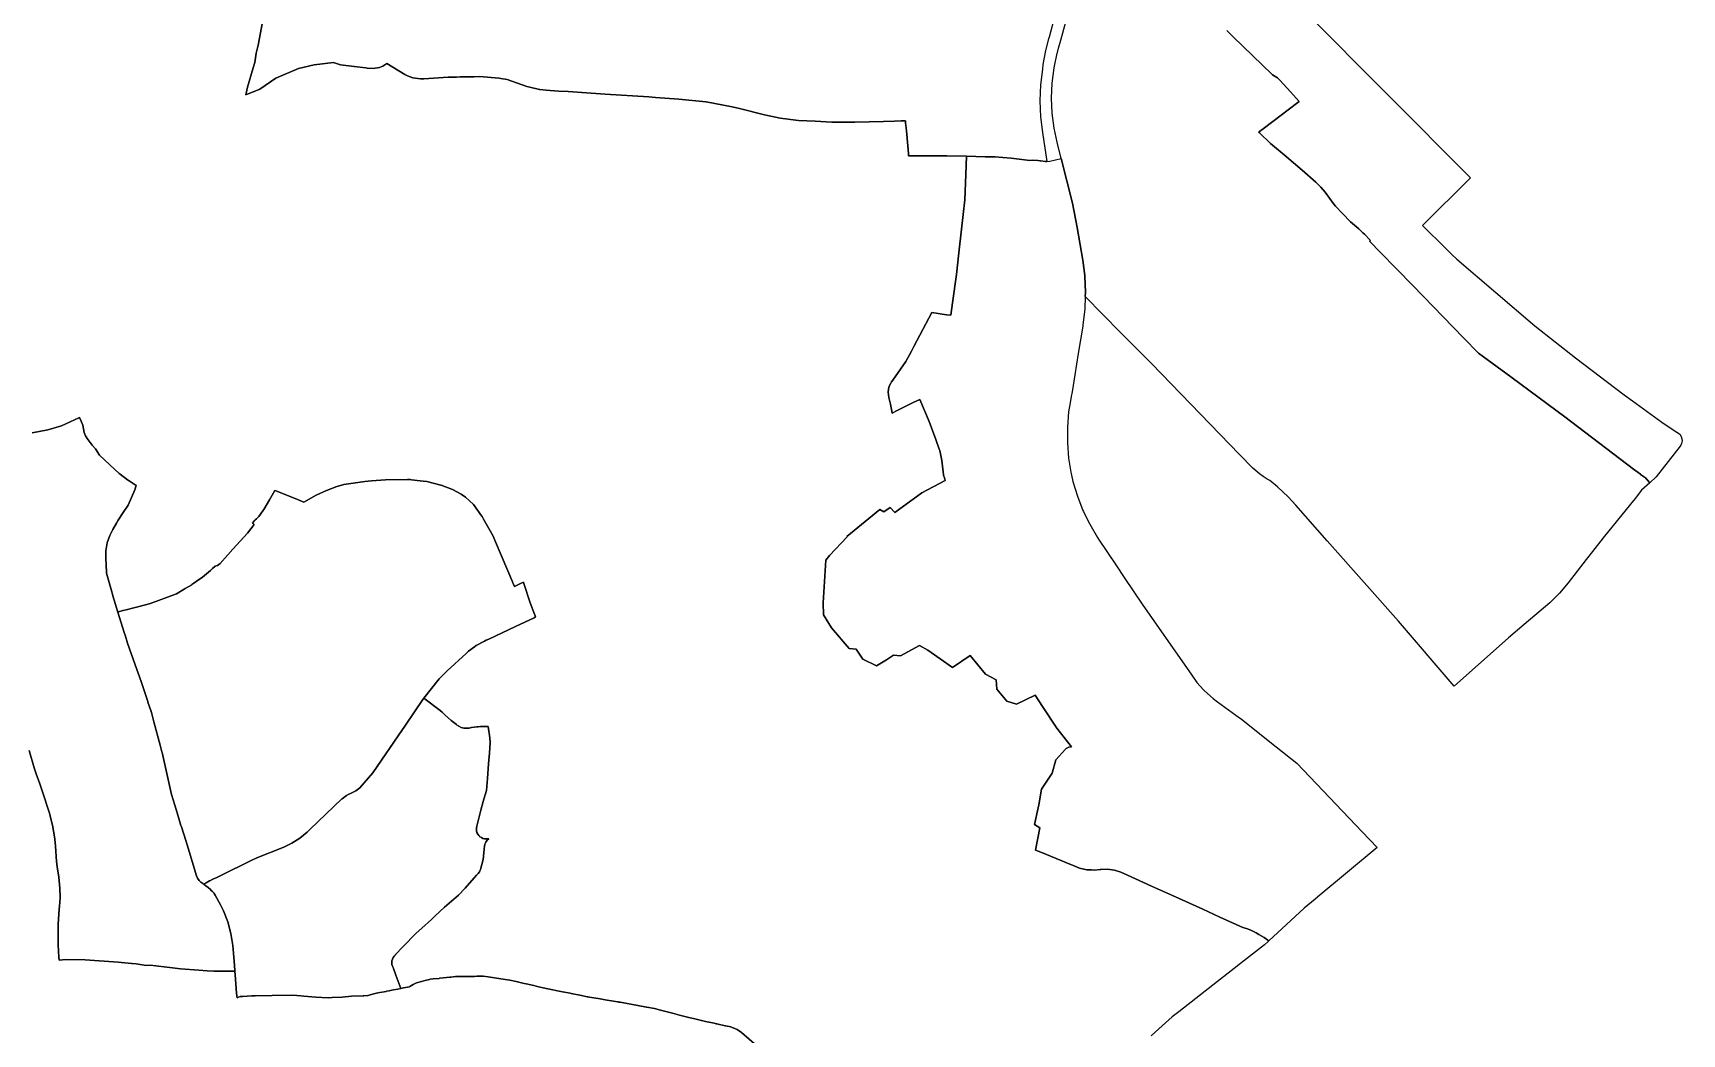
# Model space of a CAD drawing. Header units: inches. Extents: x 280195 to 293923, y 9098893 to 9120289.
# Drawn here: x 290293 to 291345, y 9113016 to 9113654 of the extents above; entities that cross this region are included whole.
import ezdxf

# ---------------------------------------------------------------- set-up
doc = ezdxf.new("R2010")
doc.units = ezdxf.units.IN
doc.header["$MEASUREMENT"] = 0
doc.layers.add('CIS', color=7, linetype='Continuous')

msp = doc.modelspace()

# ---------------------------------------------------------------- linework, layer by layer
at = {"layer": 'CIS'}
for points in [[(291054.6299, 9113655.7374), (291057.3441, 9113652.9843), (291058.7353, 9113651.5734), (291083.4728, 9113627.6523), (291083.7737, 9113627.4966), (291086.8307, 9113625.4239), (291088.3414, 9113623.9722), (291095.1583, 9113616.5648), (291100.7317, 9113610.5086), (291092.9552, 9113604.494), (291090.1761, 9113602.3444), (291077.0249, 9113592.4515), (291076.2472, 9113591.8737), (291075.9712, 9113591.7039), (291074.9912, 9113591.1015), (291075.5033, 9113590.4731), (291082.3987, 9113583.7394), (291083.675, 9113582.6665), (291092.4638, 9113575.2788), (291092.644, 9113575.1272), (291102.689, 9113566.6834), (291111.3694, 9113559.0651), (291114.5731, 9113555.8942), (291117.2279, 9113552.571), (291122.8721, 9113544.8636), (291123.9234, 9113543.6352), (291128.4769, 9113538.9584), (291133.5361, 9113533.7623), (291138.7506, 9113529.1953), (291138.9846, 9113528.9892), (291141.4556, 9113526.6063), (291142.3229, 9113525.7698), (291146.1, 9113521.9255), (291145.8849, 9113521.0971), (291145.8812, 9113521.0831), (291152.726, 9113514.053), (291173.157, 9113493.0691), (291205.6278, 9113459.7195), (291215.0943, 9113449.9968), (291235.7791, 9113434.737), (291248.1655, 9113425.5993), (291270.1481, 9113409.3819), (291314.0998, 9113375.9993), (291318.4626, 9113372.6857), (291318.5172, 9113372.6544), (291321.6424, 9113370.3837), (291324.2273, 9113367.513), (291324.3546, 9113367.3355), (291319.2219, 9113362.5069), (291315.0683, 9113357.3475), (291312.0192, 9113353.56), (291294.7253, 9113332.0784), (291287.7929, 9113323.4672), (291283.8544, 9113318.3471), (291272.3846, 9113303.4353), (291272.3404, 9113303.3779), (291266.7684, 9113296.8072), (291260.6182, 9113290.7985), (291244.2089, 9113276.913), (291234.2235, 9113268.4633), (291234.2235, 9113268.4633), (291199.7079, 9113237.5851), (291164.0922, 9113278.918), (291118.52, 9113330.2715), (291098.6521, 9113352.931), (291093.8116, 9113358.2087), (291086.8875, 9113364.6997), (291082.0461, 9113368.6294), (291080.2782, 9113369.5944), (291077.6715, 9113371.3527), (291075.4123, 9113372.8765), (291071.2223, 9113376.6269), (291062.7135, 9113385.3354), (291006.4653, 9113443.3648), (291002.0264, 9113447.853), (290986.8458, 9113463.2025), (290964.2847, 9113486.0146), (290964.3869, 9113488.647), (290963.9818, 9113499.0857), (290963.9357, 9113499.4833), (290962.8145, 9113509.1688), (290961.8979, 9113514.2094), (290959.0286, 9113529.9871), (290956.2017, 9113545.5325), (290948.9473, 9113574.021), (290946.2874, 9113584.4665), (290944.404, 9113593.3211), (290943.1764, 9113602.9075), (290942.7662, 9113612.5635), (290943.1764, 9113622.2193), (290944.4039, 9113631.8057), (290946.4401, 9113641.2535), (290946.547, 9113641.6415), (290947.2929, 9113644.3488), (290948.7024, 9113649.5657), (290961.6364, 9113697.4376)], [(290944.8737, 9113665.0946), (290941.1809, 9113651.5442), (290940.8979, 9113650.386), (290938.8288, 9113643.005), (290937.291, 9113634.0962), (290936.9454, 9113631.1484), (290935.7452, 9113621.0087), (290935.3444, 9113610.8059), (290935.7452, 9113600.6032), (290936.9262, 9113590.5852), (290939.8312, 9113572.1305), (290938.8947, 9113572.0958), (290935.6221, 9113572.5267), (290935.5074, 9113572.558), (290934.0935, 9113572.8784), (290930.6156, 9113573.081), (290928.8932, 9113572.8803), (290917.0978, 9113574.2016), (290911.6317, 9113574.8139), (290906.8075, 9113575.1551), (290902.7589, 9113575.1362), (290900.3568, 9113575.194), (290888.4506, 9113575.4806), (290875.9793, 9113575.7808), (290851.595, 9113575.7135), (290851.4979, 9113577.2262), (290851.0401, 9113582.0917), (290850.1431, 9113591.6249), (290849.6411, 9113596.8222), (290849.5146, 9113598.1315), (290846.8316, 9113598.0612), (290842.5338, 9113597.9487), (290835.6047, 9113597.7672), (290817.3793, 9113597.2897), (290806.0571, 9113597.3388), (290802.7099, 9113597.3532), (290792.0563, 9113597.8125), (290781.3049, 9113598.2759), (290769.6034, 9113599.7079), (290759.6712, 9113601.8811), (290743.6507, 9113605.8927), (290739.1218, 9113607.0267), (290722.511, 9113610.2873), (290722.3035, 9113610.3055), (290704.9298, 9113611.8361), (290690.1986, 9113613.0424), (290685.8773, 9113613.3963), (290658.0928, 9113615.2075), (290649.0905, 9113615.7944), (290634.4147, 9113616.7341), (290628.2291, 9113616.9843), (290620.4655, 9113617.7315), (290616.3526, 9113618.1275), (290616.1213, 9113618.1813), (290609.9486, 9113619.6168), (290608.039, 9113620.0608), (290595.4202, 9113624.4202), (290591.515, 9113625.1811), (290590.4296, 9113625.3925), (290577.7548, 9113626.2738), (290574.3472, 9113626.2145), (290565.5858, 9113626.0621), (290563.0859, 9113626.0186), (290562.9338, 9113626.016), (290557.9593, 9113625.971), (290542.4197, 9113624.9424), (290540.1443, 9113624.7918), (290535.2946, 9113625.4867), (290531.9889, 9113626.8999), (290530.1974, 9113627.6658), (290526.3375, 9113629.9434), (290518.7303, 9113634.7521), (290516.2793, 9113632.9944), (290513.9716, 9113632.182), (290510.1101, 9113631.549), (290506.2026, 9113631.7608), (290505.3584, 9113631.9199), (290497.8033, 9113632.8249), (290489.072, 9113633.8708), (290484.7864, 9113635.2732), (290472.298, 9113633.7915), (290462.3497, 9113631.4632), (290447.9563, 9113625.3248), (290437.7963, 9113618.3398), (290428.8529, 9113614.5862), (290429.8953, 9113619.488), (290433.4142, 9113631.9237), (290434.5708, 9113635.3498), (290435.3591, 9113641.1646), (290436.5719, 9113646.313), (290439.4238, 9113661.0597)], [(290439.4238, 9113661.0597), (290436.5719, 9113646.313), (290435.3591, 9113641.1646), (290434.5708, 9113635.3498), (290433.4142, 9113631.9237), (290429.8953, 9113619.488), (290428.8529, 9113614.5862), (290437.7963, 9113618.3398), (290447.9563, 9113625.3248), (290462.3497, 9113631.4632), (290472.298, 9113633.7915), (290484.7864, 9113635.2732), (290489.072, 9113633.8708), (290497.8033, 9113632.8249), (290505.3584, 9113631.9199), (290506.2026, 9113631.7608), (290510.1101, 9113631.549), (290513.9716, 9113632.182), (290516.2793, 9113632.9944), (290518.7303, 9113634.7521), (290526.3375, 9113629.9434), (290530.1974, 9113627.6658), (290531.9889, 9113626.8999), (290535.2946, 9113625.4867), (290540.1443, 9113624.7918), (290542.4197, 9113624.9424), (290557.9593, 9113625.971), (290562.9338, 9113626.016), (290563.0859, 9113626.0186), (290565.5858, 9113626.0621), (290574.3472, 9113626.2145), (290577.7548, 9113626.2738), (290590.4296, 9113625.3925), (290591.515, 9113625.1811), (290595.4202, 9113624.4202), (290608.039, 9113620.0608), (290609.9486, 9113619.6168), (290616.1213, 9113618.1813), (290616.3526, 9113618.1275), (290620.4655, 9113617.7315), (290628.2291, 9113616.9843), (290634.4147, 9113616.7341), (290649.0905, 9113615.7944), (290658.0928, 9113615.2075), (290685.8773, 9113613.3963), (290690.1986, 9113613.0424), (290704.9298, 9113611.8361), (290722.3035, 9113610.3055), (290722.511, 9113610.2873), (290739.1218, 9113607.0267), (290743.6507, 9113605.8927), (290759.6712, 9113601.8811), (290769.6034, 9113599.7079), (290781.3049, 9113598.2759), (290792.0563, 9113597.8125), (290802.7099, 9113597.3532), (290806.0571, 9113597.3388), (290817.3793, 9113597.2897), (290835.6047, 9113597.7672), (290842.5338, 9113597.9487), (290846.8316, 9113598.0612), (290849.5146, 9113598.1315), (290849.6411, 9113596.8222), (290850.1431, 9113591.6249), (290851.0401, 9113582.0917), (290851.4979, 9113577.2262), (290851.595, 9113575.7135), (290875.9793, 9113575.7808), (290888.4506, 9113575.4806), (290888.0576, 9113563.7939), (290887.5195, 9113547.7925), (290885.393, 9113528.9165), (290883.6934, 9113513.8294), (290882.1408, 9113500.0483), (290879.644, 9113482.0008), (290878.5682, 9113474.225), (290875.7513, 9113474.4471), (290866.3554, 9113475.7848), (290854.9328, 9113454.097), (290853.3814, 9113451.1866), (290849.7833, 9113444.6927), (290841.4885, 9113432.7979), (290840.683, 9113431.6426), (290840.1474, 9113430.8002), (290839.2854, 9113428.9518), (290838.7576, 9113426.9816), (290838.5798, 9113424.9499), (290838.6957, 9113423.3418), (290838.7008, 9113423.2725), (290839.0214, 9113421.7543), (290839.9304, 9113417.4517), (290841.1705, 9113411.5818), (290844.2394, 9113413.3016), (290854.4589, 9113418.4171), (290858.7998, 9113420.3224), (290864.7483, 9113406.2983), (290868.9336, 9113394.8196), (290871.1388, 9113388.7713), (290871.4781, 9113387.8407), (290872.8469, 9113381.4601), (290873.6476, 9113374.2616), (290873.8389, 9113372.5417), (290873.8791, 9113372.1808), (290874.4756, 9113370.3302), (290875.0038, 9113368.6914), (290860.0869, 9113360.8121), (290842.7831, 9113348.2708), (290839.7669, 9113351.4459), (290835.7981, 9113348.747), (290833.2581, 9113350.1758), (290812.1973, 9113333.0161), (290812.4022, 9113332.7653), (290801.0972, 9113320.9279), (290798.7161, 9113317.9118), (290796.9836, 9113290.7133), (290797.2299, 9113282.9823), (290802.4688, 9113274.7273), (290813.7399, 9113261.551), (290818.1497, 9113261.066), (290822.4359, 9113254.7159), (290831.0084, 9113250.5884), (290837.5172, 9113254.3984), (290841.9623, 9113257.2559), (290846.4072, 9113256.9384), (290858.631, 9113263.4472), (290863.8697, 9113260.431), (290879.586, 9113249.4772), (290890.9215, 9113257.0206), (290900.6555, 9113245.2436), (290907.4818, 9113241.5923), (290907.7993, 9113235.5598), (290914.1493, 9113227.9398), (290920.3405, 9113226.0348), (290932.4056, 9113231.7498), (290937.0093, 9113224.6061), (290946.2169, 9113210.7948), (290955.5009, 9113198.9445), (290954.5983, 9113198.8656), (290953.7231, 9113198.6311), (290952.902, 9113198.2481), (290952.1598, 9113197.7285), (290951.6889, 9113197.2803), (290945.5684, 9113190.6775), (290943.2712, 9113182.0962), (290936.2861, 9113171.7775), (290934.6986, 9113161.935), (290931.9999, 9113149.2349), (290935.3336, 9113147.1712), (290932.4547, 9113133.0382), (290932.5128, 9113133.0157), (290935.8745, 9113131.7171), (290935.8938, 9113131.7091), (290955.4933, 9113123.6571), (290956.1002, 9113123.342), (290960.6143, 9113121.528), (290965.37, 9113120.5031), (290968.3282, 9113120.3774), (290970.2305, 9113120.2966), (290973.6882, 9113120.6543), (290974.1667, 9113120.7283), (290978.5615, 9113120.9376), (290982.9164, 9113120.3115), (290986.9783, 9113118.9159), (290991.2299, 9113116.9976), (291006.6325, 9113110.048), (291019.8295, 9113104.0935), (291039.2108, 9113095.3), (291050.2244, 9113090.303), (291064.7631, 9113083.7066), (291067.8751, 9113082.7291), (291070.3603, 9113081.6497), (291073.3712, 9113080.342), (291075.1003, 9113079.2904), (291078.491, 9113077.2284), (291080.6735, 9113075.5516), (291081.015, 9113075.2891), (291081.3104, 9113075.0621), (291081.015, 9113074.7892), (291078.5774, 9113072.5376), (291063.3082, 9113060.6045), (291059.229, 9113057.4166), (291048.7383, 9113049.218), (291048.6196, 9113049.1252), (291024.0065, 9113029.8898), (291019.7819, 9113026.5882), (291011.2513, 9113019.0612), (291006.2555, 9113014.6532)], [(291104.1412, 9113668.0373), (291210.0676, 9113561.8029), (291179.3969, 9113531.4186), (291194.1394, 9113516.9555), (291198.2193, 9113512.953), (291201.3748, 9113509.8573), (291251.0315, 9113467.2994), (291276.9403, 9113446.8891), (291307.9595, 9113423.4095), (291313.3956, 9113419.4718), (291313.425, 9113419.4505), (291332.1596, 9113405.8798), (291341.7705, 9113399.4389), (291342.0625, 9113399.2815), (291342.8926, 9113398.7003), (291343.6091, 9113397.9836), (291344.1904, 9113397.1535), (291344.6186, 9113396.2351), (291344.6892, 9113395.972), (291344.8809, 9113395.2563), (291344.9692, 9113394.2468), (291344.8809, 9113393.2373), (291344.6186, 9113392.2584), (291344.1904, 9113391.34), (291343.7657, 9113390.7049), (291328.3937, 9113371.1352), (291328.3937, 9113371.1352), (291324.3546, 9113367.3355), (291324.2273, 9113367.513), (291321.6424, 9113370.3837), (291318.5172, 9113372.6544), (291318.4626, 9113372.6857), (291314.0998, 9113375.9993), (291270.1481, 9113409.3819), (291248.1655, 9113425.5993), (291235.7791, 9113434.737), (291215.0943, 9113449.9968), (291205.6278, 9113459.7195), (291173.157, 9113493.0691), (291152.726, 9113514.053), (291145.8812, 9113521.0831), (291145.8849, 9113521.0971), (291146.1, 9113521.9255), (291142.3229, 9113525.7698), (291141.4556, 9113526.6063), (291138.9846, 9113528.9892), (291138.7506, 9113529.1953), (291133.5361, 9113533.7623), (291128.4769, 9113538.9584), (291123.9234, 9113543.6352), (291122.8721, 9113544.8636), (291117.2279, 9113552.571), (291114.5731, 9113555.8942), (291111.3694, 9113559.0651), (291102.689, 9113566.6834), (291092.644, 9113575.1272), (291092.4638, 9113575.2788), (291083.675, 9113582.6665), (291082.3987, 9113583.7394), (291075.5033, 9113590.4731), (291074.9912, 9113591.1015), (291075.9712, 9113591.7039), (291076.2472, 9113591.8737), (291077.0249, 9113592.4515), (291090.1761, 9113602.3444), (291092.9552, 9113604.494), (291100.7317, 9113610.5086), (291095.1583, 9113616.5648), (291088.3414, 9113623.9722), (291086.8307, 9113625.4239), (291083.7737, 9113627.4966), (291083.4728, 9113627.6523), (291058.7353, 9113651.5734), (291057.3441, 9113652.9843), (291054.6299, 9113655.7374)], [(290292.3782, 9113399.0903), (290302.507, 9113400.9916), (290311.1097, 9113403.5008), (290322.2448, 9113408.7456), (290322.5692, 9113408.9962), (290322.8676, 9113408.4665), (290323.7348, 9113406.468), (290324.7537, 9113403.9533), (290325.5994, 9113399.433), (290326.434, 9113397.2787), (290326.9522, 9113396.5604), (290327.6493, 9113395.6082), (290330.2145, 9113392.1044), (290330.857, 9113391.3438), (290332.9625, 9113388.8515), (290335.4568, 9113384.9648), (290342.0634, 9113378.7702), (290348.0246, 9113373.2783), (290348.6883, 9113372.6905), (290353.3622, 9113369.1917), (290354.4248, 9113368.5315), (290356.89, 9113366.7995), (290358.7434, 9113365.4972), (290357.98, 9113362.8655), (290353.6515, 9113353.0618), (290350.5889, 9113348.3065), (290347.3993, 9113343.3541), (290346.3022, 9113341.5206), (290343.9269, 9113337.5507), (290343.9113, 9113337.5245), (290341.9721, 9113333.7163), (290340.3744, 9113328.9306), (290339.5651, 9113323.9505), (290339.4865, 9113320.2237), (290339.7813, 9113313.3976), (290339.8762, 9113311.5188), (290339.9675, 9113309.7108), (290342.8547, 9113299.1558), (290343.9113, 9113295.2934), (290343.927, 9113295.2432), (290347.199, 9113284.7559), (290351.2465, 9113271.7831), (290351.7789, 9113270.0765), (290353.3405, 9113265.0714), (290358.2211, 9113251.0797), (290361.9137, 9113240.4944), (290364.0729, 9113234.0797), (290366.2198, 9113227.702), (290366.3171, 9113227.4128), (290368.121, 9113222.0538), (290368.5612, 9113220.7459), (290369.9035, 9113215.7558), (290370.1779, 9113214.7355), (290374.1674, 9113199.9037), (290375.2776, 9113195.7762), (290375.3982, 9113195.3278), (290381.2714, 9113168.3726), (290383.3915, 9113161.5919), (290385.5739, 9113154.6125), (290387.3957, 9113148.7862), (290387.6976, 9113147.8207), (290390.4162, 9113139.1259), (290391.0507, 9113137.0967), (290391.4753, 9113135.7388), (290397.0626, 9113117.1401), (290397.237, 9113116.6147), (290397.9496, 9113115.0864), (290398.9168, 9113113.7051), (290400.1092, 9113112.5128), (290400.6784, 9113112.1042), (290400.7482, 9113112.0541), (290401.2949, 9113111.6616), (290401.8173, 9113111.3358), (290402.0875, 9113111.1614), (290402.2796, 9113111.0119), (290403.1849, 9113110.3072), (290404.6616, 9113109.1577), (290404.9385, 9113108.9423), (290405.9532, 9113108.1525), (290406.9469, 9113107.1086), (290406.9824, 9113107.0713), (290407.4714, 9113106.5577), (290408.324, 9113105.662), (290408.649, 9113105.3206), (290409.2493, 9113104.2555), (290412.6861, 9113098.1574), (290414.4932, 9113094.381), (290417.2548, 9113087.2955), (290419.2978, 9113079.8039), (290420.533, 9113072.1376), (290420.7555, 9113069.6551), (290420.7555, 9113069.6551), (290421.4816, 9113059.6345), (290421.7489, 9113055.9448), (290421.7565, 9113055.8402), (290416.3745, 9113055.8194), (290416.3588, 9113055.8193), (290414.0811, 9113055.8105), (290408.4005, 9113055.7886), (290404.1995, 9113055.9974), (290398.8966, 9113056.4822), (290387.12, 9113057.2459), (290380.2331, 9113058.0758), (290378.4677, 9113058.2924), (290371.3511, 9113059.1658), (290367.8367, 9113059.597), (290365.2604, 9113059.4841), (290358.7779, 9113060.4903), (290356.3624, 9113060.6449), (290355.7509, 9113060.6841), (290347.3378, 9113061.4863), (290326.2272, 9113063.0138), (290314.039, 9113063.1415), (290309.644, 9113062.8815), (290309.5406, 9113064.7529), (290309.3309, 9113068.5437), (290309.0919, 9113072.8656), (290309.0918, 9113085.7458), (290309.6158, 9113095.3716), (290310.0008, 9113097.2931), (290310.4142, 9113102.2831), (290310.393, 9113103.4183), (290310.1323, 9113108.2804), (290310.0954, 9113108.7973), (290309.415, 9113115.8322), (290308.8866, 9113119.7828), (290308.7272, 9113120.841), (290308.0588, 9113125.7693), (290307.2795, 9113135.439), (290306.9574, 9113139.898), (290305.7549, 9113147.8767), (290303.7637, 9113155.696), (290303.5035, 9113156.5239), (290298.9324, 9113170.7981), (290297.3021, 9113175.3737), (290295.0281, 9113181.7549), (290293.7126, 9113185.4465), (290290.569, 9113196.5573)], [(290754.835, 9113008.2864), (290744.9789, 9113016.6002), (290742.2347, 9113018.527), (290738.6142, 9113020.1389), (290738.1729, 9113020.2343), (290734.8668, 9113020.9489), (290734.5887, 9113021.0108), (290729.2967, 9113022.1894), (290728.8558, 9113022.2876), (290727.5246, 9113022.5841), (290722.0343, 9113023.8069), (290717.7633, 9113024.7581), (290714.369, 9113025.5141), (290712.2747, 9113026.0505), (290705.3304, 9113027.8289), (290700.8962, 9113028.9645), (290698.3594, 9113029.6142), (290693.3126, 9113030.9066), (290689.456, 9113031.8942), (290684.5534, 9113032.7973), (290684.4259, 9113032.8208), (290678.7485, 9113033.8666), (290667.5239, 9113035.9343), (290667.3602, 9113035.9646), (290666.524, 9113036.1185), (290666.3663, 9113036.1476), (290666.0591, 9113036.1996), (290664.5442, 9113036.456), (290658.0634, 9113037.5527), (290654.8255, 9113038.1006), (290647.9868, 9113039.2579), (290647.0571, 9113039.4152), (290646.6184, 9113039.4895), (290642.8921, 9113040.2431), (290636.3377, 9113041.5688), (290635.7566, 9113041.6863), (290630.7291, 9113042.7031), (290620.3305, 9113044.8062), (290619.5789, 9113044.9582), (290615.5622, 9113045.8809), (290612.48, 9113046.5891), (290607.651, 9113047.6984), (290606.4217, 9113047.9808), (290601.2142, 9113049.1771), (290597.0967, 9113050.123), (290591.5477, 9113050.9157), (290583.2887, 9113052.0956), (290580.0831, 9113052.5535), (290576.092, 9113052.5092), (290574.7317, 9113052.4941), (290564.4371, 9113052.3799), (290562.5447, 9113052.3589), (290559.4622, 9113052.0026), (290558.8735, 9113051.9345), (290554.6732, 9113051.4948), (290552.4058, 9113051.2574), (290552.0751, 9113051.2228), (290548.3407, 9113050.8318), (290546.4123, 9113050.6299), (290545.9074, 9113050.5771), (290543.113, 9113049.8003), (290542.2458, 9113049.5593), (290540.8336, 9113049.1667), (290537.6954, 9113048.2944), (290535.4883, 9113047.3749), (290534.5465, 9113046.752), (290534.4213, 9113046.6732), (290533.3161, 9113045.9778), (290533.1478, 9113045.872), (290529.352, 9113045.0952), (290527.5626, 9113044.758), (290524.4849, 9113053.2121), (290522.7115, 9113058.0834), (290522.2735, 9113059.0372), (290521.9822, 9113060.1249), (290521.8839, 9113061.2466), (290521.9821, 9113062.3683), (290522.2735, 9113063.4559), (290522.7494, 9113064.4764), (290523.3953, 9113065.3988), (290524.1915, 9113066.195), (290524.3635, 9113066.3344), (290528.8479, 9113071.4111), (290537.3954, 9113080.0207), (290540.9655, 9113083.1933), (290547.1642, 9113088.7021), (290549.4485, 9113090.889), (290555.444, 9113096.6289), (290564.4224, 9113104.2342), (290568.7557, 9113108.7986), (290576.0056, 9113117.0747), (290576.2976, 9113117.4082), (290577.0737, 9113118.1925), (290577.7475, 9113119.1548), (290578.244, 9113120.2195), (290578.3808, 9113120.6368), (290580.2537, 9113127.056), (290580.4299, 9113128.992), (290580.6714, 9113131.6453), (290580.8283, 9113133.3697), (290580.8093, 9113133.933), (290580.9366, 9113135.3873), (290581.3144, 9113136.7973), (290581.9313, 9113138.1203), (290582.7686, 9113139.3161), (290583.7373, 9113140.2945), (290583.2724, 9113140.1943), (290582.1765, 9113140.0985), (290581.0805, 9113140.1943), (290580.0179, 9113140.4791), (290579.0208, 9113140.944), (290578.1197, 9113141.575), (290577.8183, 9113141.8764), (290577.3418, 9113142.3529), (290576.7108, 9113143.2542), (290576.2459, 9113144.2512), (290575.9611, 9113145.3138), (290575.8653, 9113146.4098), (290575.9229, 9113147.2605), (290576.1716, 9113148.2025), (290578.6397, 9113158.491), (290580.2042, 9113163.9989), (290580.6091, 9113165.4244), (290582.2138, 9113171.0739), (290582.9771, 9113178.7802), (290583.6215, 9113187.9688), (290583.8182, 9113190.412), (290584.171, 9113194.7932), (290584.4442, 9113198.1875), (290584.6847, 9113201.4356), (290584.4442, 9113204.6838), (290583.394, 9113211.7395), (290582.0078, 9113211.7898), (290580.9272, 9113211.8409), (290578.4018, 9113211.7452), (290577.0504, 9113211.6914), (290576.3962, 9113211.6653), (290576.061, 9113211.6512), (290572.8336, 9113211.223), (290572.5903, 9113211.1596), (290571.3031, 9113210.824), (290569.5959, 9113210.6746), (290567.8887, 9113210.8239), (290566.2334, 9113211.2675), (290564.6803, 9113211.9917), (290563.2765, 9113212.9746), (290563.1926, 9113213.0459), (290563.0884, 9113213.1143), (290559.791, 9113215.7029), (290555.7049, 9113219.339), (290553.9272, 9113220.9209), (290552.7057, 9113222.0078), (290542.2911, 9113229.8148), (290552.125, 9113242.1661), (290552.4395, 9113242.5611), (290552.4903, 9113242.6249), (290557.2057, 9113247.2626), (290569.2329, 9113258.4258), (290570.7982, 9113259.8125), (290574.5633, 9113262.6717), (290575.6553, 9113263.3913), (290580.9462, 9113266.2907), (290582.1655, 9113266.808), (290583.708, 9113267.4625), (290600.7117, 9113275.5647), (290612.7033, 9113281.225), (290613.6505, 9113281.7138), (290613.1065, 9113283.088), (290612.9561, 9113283.4685), (290610.1222, 9113290.6292), (290606.1984, 9113303.0098), (290605.9065, 9113303.9309), (290604.0911, 9113303.0098), (290600.1964, 9113301.0337), (290599.3478, 9113303.0098), (290598.9392, 9113303.9613), (290598.9048, 9113304.0413), (290592.2503, 9113319.5379), (290590.9865, 9113322.5619), (290586.3789, 9113333.586), (290580.4869, 9113344.0203), (290579.4787, 9113345.8057), (290578.5513, 9113347.1124), (290577.2558, 9113348.938), (290576.5671, 9113349.9084), (290574.0525, 9113353.4817), (290568.8911, 9113358.1147), (290566.2443, 9113359.9682), (290560.6859, 9113362.8816), (290553.4497, 9113365.6772), (290553.1424, 9113365.7959), (290544.3339, 9113368.0503), (290541.9509, 9113368.3338), (290540.0828, 9113368.556), (290534.5025, 9113369.22), (290533.6143, 9113369.3257), (290531.9857, 9113369.3017), (290517.9715, 9113369.0955), (290508.9214, 9113368.4498), (290504.7108, 9113368.1495), (290491.2118, 9113366.1718), (290486.1299, 9113364.6663), (290485.7883, 9113364.528), (290480.2538, 9113362.2878), (290473.6381, 9113359.2873), (290465.7225, 9113354.9924), (290462.7836, 9113356.175), (290448.4853, 9113361.9287), (290447.3379, 9113362.3904), (290446.3864, 9113360.8373), (290443.8645, 9113356.4379), (290440.3418, 9113350.2925), (290439.7266, 9113349.2797), (290436.9791, 9113345.7859), (290435.5144, 9113344.3777), (290434.7656, 9113343.6309), (290434.2526, 9113343.1193), (290433.6754, 9113342.4253), (290433.0461, 9113341.5462), (290433.4186, 9113341.3177), (290434.0326, 9113340.7654), (290429.9212, 9113335.1424), (290427.7478, 9113332.7656), (290420.5039, 9113324.8439), (290412.3201, 9113315.894), (290410.6029, 9113314.4565), (290409.1842, 9113314.1683), (290407.4535, 9113312.52), (290406.2874, 9113311.4094), (290401.0504, 9113306.9824), (290397.1402, 9113304.2608), (290395.6048, 9113303.1921), (290394.4284, 9113302.3734), (290394.2764, 9113302.2788), (290390.1835, 9113299.8697), (290389.4605, 9113299.5073), (290384.4699, 9113296.5145), (290373.1595, 9113292.1523), (290372.5306, 9113291.9097), (290372.0691, 9113291.8043), (290367.1263, 9113290.0179), (290364.7409, 9113289.4079), (290352.458, 9113286.2668), (290350.4578, 9113285.7553), (290350.3954, 9113285.7465), (290347.4862, 9113284.8923), (290347.199, 9113284.7559), (290343.927, 9113295.2432), (290343.9113, 9113295.2934), (290342.8547, 9113299.1558), (290339.9675, 9113309.7108), (290339.8762, 9113311.5188), (290339.7813, 9113313.3976), (290339.4865, 9113320.2237), (290339.5651, 9113323.9505), (290340.3744, 9113328.9306), (290341.9721, 9113333.7163), (290343.9113, 9113337.5245), (290343.9269, 9113337.5507), (290346.3022, 9113341.5206), (290347.3993, 9113343.3541), (290350.5889, 9113348.3065), (290353.6515, 9113353.0618), (290357.98, 9113362.8655), (290358.7434, 9113365.4972), (290356.89, 9113366.7995), (290354.4248, 9113368.5315), (290353.3622, 9113369.1917), (290348.6883, 9113372.6905), (290348.0246, 9113373.2783), (290342.0634, 9113378.7702), (290335.4568, 9113384.9648), (290332.9625, 9113388.8515), (290330.857, 9113391.3438), (290330.2145, 9113392.1044), (290327.6493, 9113395.6082), (290326.9522, 9113396.5604), (290326.434, 9113397.2787), (290325.5994, 9113399.433), (290324.7537, 9113403.9533), (290323.7348, 9113406.468), (290322.8676, 9113408.4665), (290322.5692, 9113408.9962), (290322.2448, 9113408.7456), (290311.1097, 9113403.5008), (290302.507, 9113400.9916), (290292.3782, 9113399.0903)], [(290290.569, 9113196.5573), (290293.7126, 9113185.4465), (290295.0281, 9113181.7549), (290297.3021, 9113175.3737), (290298.9324, 9113170.7981), (290303.5035, 9113156.5239), (290303.7637, 9113155.696), (290305.7549, 9113147.8767), (290306.9574, 9113139.898), (290307.2795, 9113135.439), (290308.0588, 9113125.7693), (290308.7272, 9113120.841), (290308.8866, 9113119.7828), (290309.415, 9113115.8322), (290310.0954, 9113108.7973), (290310.1323, 9113108.2804), (290310.393, 9113103.4183), (290310.4142, 9113102.2831), (290310.0008, 9113097.2931), (290309.6158, 9113095.3716), (290309.0918, 9113085.7458), (290309.0919, 9113072.8656), (290309.3309, 9113068.5437), (290309.5406, 9113064.7529), (290309.644, 9113062.8815), (290314.039, 9113063.1415), (290326.2272, 9113063.0138), (290347.3378, 9113061.4863), (290355.7509, 9113060.6841), (290356.3624, 9113060.6449), (290358.7779, 9113060.4903), (290365.2604, 9113059.4841), (290367.8367, 9113059.597), (290371.3511, 9113059.1658), (290378.4677, 9113058.2924), (290380.2331, 9113058.0758), (290387.12, 9113057.2459), (290398.8966, 9113056.4822), (290404.1995, 9113055.9974), (290408.4005, 9113055.7886), (290414.0811, 9113055.8105), (290416.3588, 9113055.8193), (290416.3745, 9113055.8194), (290421.7565, 9113055.8402), (290421.9273, 9113053.4822), (290422.7797, 9113041.7175), (290423.1926, 9113038.855), (290424.1042, 9113039.27), (290425.1819, 9113039.5589), (290426.2933, 9113039.6562), (290426.6641, 9113039.6454), (290429.6658, 9113039.9563), (290432.5758, 9113040.0613), (290434.7905, 9113040.1414), (290445.534, 9113040.3265), (290458.6854, 9113040.5733), (290463.9379, 9113040.0699), (290465.7615, 9113039.8951), (290473.3559, 9113039.1547), (290481.2592, 9113038.8462), (290483.9315, 9113038.9559), (290490.2738, 9113039.2164), (290496.1058, 9113039.8991), (290503.696, 9113040.1362), (290504.0092, 9113040.146), (290506.6023, 9113040.2694), (290506.7916, 9113040.3207), (290507.4266, 9113040.4933), (290509.5268, 9113041.0638), (290512.9619, 9113041.9969), (290518.301, 9113042.9405), (290518.5516, 9113042.9848), (290520.3119, 9113043.3357), (290521.9258, 9113043.6744), (290522.9289, 9113043.8849), (290525.7481, 9113044.4161), (290527.5626, 9113044.758), (290529.352, 9113045.0952), (290533.1478, 9113045.872), (290533.3161, 9113045.9778), (290534.4213, 9113046.6732), (290534.5465, 9113046.752), (290535.4883, 9113047.3749), (290537.6954, 9113048.2944), (290540.8336, 9113049.1667), (290542.2458, 9113049.5593), (290543.113, 9113049.8003), (290545.9074, 9113050.5771), (290546.4123, 9113050.6299), (290548.3407, 9113050.8318), (290552.0751, 9113051.2228), (290552.4058, 9113051.2574), (290554.6732, 9113051.4948), (290558.8735, 9113051.9345), (290559.4622, 9113052.0026), (290562.5447, 9113052.3589), (290564.4371, 9113052.3799), (290574.7317, 9113052.4941), (290576.092, 9113052.5092), (290580.0831, 9113052.5535), (290583.2887, 9113052.0956), (290591.5477, 9113050.9157), (290597.0967, 9113050.123), (290601.2142, 9113049.1771), (290606.4217, 9113047.9808), (290607.651, 9113047.6984), (290612.48, 9113046.5891), (290615.5622, 9113045.8809), (290619.5789, 9113044.9582), (290620.3305, 9113044.8062), (290630.7291, 9113042.7031), (290635.7566, 9113041.6863), (290636.3377, 9113041.5688), (290642.8921, 9113040.2431), (290646.6184, 9113039.4895), (290647.0571, 9113039.4152), (290647.9868, 9113039.2579), (290654.8255, 9113038.1006), (290658.0634, 9113037.5527), (290664.5442, 9113036.456), (290666.0591, 9113036.1996), (290666.3663, 9113036.1476), (290666.524, 9113036.1185), (290667.3602, 9113035.9646), (290667.5239, 9113035.9343), (290678.7485, 9113033.8666), (290684.4259, 9113032.8208), (290684.5534, 9113032.7973), (290689.456, 9113031.8942), (290693.3126, 9113030.9066), (290698.3594, 9113029.6142), (290700.8962, 9113028.9645), (290705.3304, 9113027.8289), (290712.2747, 9113026.0505), (290714.369, 9113025.5141), (290717.7633, 9113024.7581), (290722.0343, 9113023.8069), (290727.5246, 9113022.5841), (290728.8558, 9113022.2876), (290729.2967, 9113022.1894), (290734.5887, 9113021.0108), (290734.8668, 9113020.9489), (290738.1729, 9113020.2343), (290738.6142, 9113020.1389), (290742.2347, 9113018.527), (290744.9789, 9113016.6002), (290754.835, 9113008.2864)]]:
    msp.add_lwpolyline(points, dxfattribs=at)
for points in [[(290900.3568, 9113575.194), (290902.7589, 9113575.1362), (290906.8075, 9113575.1551), (290911.6317, 9113574.8139), (290917.0978, 9113574.2016), (290928.8932, 9113572.8803), (290930.6156, 9113573.081), (290934.0935, 9113572.8784), (290935.5074, 9113572.558), (290935.6221, 9113572.5267), (290938.8947, 9113572.0958), (290939.8312, 9113572.1305), (290941.6376, 9113572.3968), (290948.9473, 9113574.021), (290956.2017, 9113545.5325), (290959.0286, 9113529.9871), (290961.8979, 9113514.2094), (290962.8145, 9113509.1688), (290963.9357, 9113499.4833), (290963.9818, 9113499.0857), (290964.3869, 9113488.647), (290964.2847, 9113486.0146), (290963.9818, 9113478.2082), (290962.769, 9113467.8324), (290962.6696, 9113467.206), (290959.8374, 9113449.6392), (290957.6401, 9113436.0101), (290955.9253, 9113425.3746), (290955.2616, 9113422.3602), (290954.597, 9113418.3238), (290953.6544, 9113412.5998), (290952.8482, 9113402.7409), (290952.8483, 9113392.849), (290953.6544, 9113382.9902), (290955.1119, 9113374.139), (290955.2616, 9113373.2297), (290955.5047, 9113372.0828), (290956.4361, 9113368.12), (290959.2308, 9113358.7325), (290962.7913, 9113349.6079), (290963.1294, 9113348.9162), (290964.05, 9113347.0331), (290967.0931, 9113340.8085), (290972.1069, 9113332.3942), (290972.7578, 9113331.4087), (290983.7002, 9113315.0192), (290989.5459, 9113306.2634), (291000.4876, 9113289.875), (291032.2447, 9113244.4861), (291035.5535, 9113239.9484), (291039.6181, 9113235.3191), (291040.4161, 9113234.5071), (291045.8574, 9113229.6445), (291048.6085, 9113227.5674), (291060.3954, 9113219.1486), (291063.9878, 9113216.5828), (291086.0383, 9113198.9623), (291099.3165, 9113188.3517), (291140.968, 9113144.735), (291150.4817, 9113134.7724), (291112.7322, 9113103.2986), (291112.4694, 9113103.0795), (291110.8809, 9113101.7551), (291103.9779, 9113095.9996), (291081.3104, 9113075.0621), (291081.015, 9113075.2891), (291080.6735, 9113075.5516), (291078.491, 9113077.2284), (291075.1003, 9113079.2904), (291073.3712, 9113080.342), (291070.3603, 9113081.6497), (291067.8751, 9113082.7291), (291064.7631, 9113083.7066), (291050.2244, 9113090.303), (291039.2108, 9113095.3), (291019.8295, 9113104.0935), (291006.6325, 9113110.048), (290991.2299, 9113116.9976), (290986.9783, 9113118.9159), (290982.9164, 9113120.3115), (290978.5615, 9113120.9376), (290974.1667, 9113120.7283), (290973.6882, 9113120.6543), (290970.2305, 9113120.2966), (290968.3282, 9113120.3774), (290965.37, 9113120.5031), (290960.6143, 9113121.528), (290956.1002, 9113123.342), (290955.4933, 9113123.6571), (290935.8938, 9113131.7091), (290935.8745, 9113131.7171), (290932.5128, 9113133.0157), (290932.4547, 9113133.0382), (290935.3336, 9113147.1712), (290931.9999, 9113149.2349), (290934.6986, 9113161.935), (290936.2861, 9113171.7775), (290943.2712, 9113182.0962), (290945.5684, 9113190.6775), (290951.6889, 9113197.2803), (290952.1598, 9113197.7285), (290952.902, 9113198.2481), (290953.7231, 9113198.6311), (290954.5983, 9113198.8656), (290955.5009, 9113198.9445), (290946.2169, 9113210.7948), (290937.0093, 9113224.6061), (290932.4056, 9113231.7498), (290920.3405, 9113226.0348), (290914.1493, 9113227.9398), (290907.7993, 9113235.5598), (290907.4818, 9113241.5923), (290900.6555, 9113245.2436), (290890.9215, 9113257.0206), (290879.586, 9113249.4772), (290863.8697, 9113260.431), (290858.631, 9113263.4472), (290846.4072, 9113256.9384), (290841.9623, 9113257.2559), (290837.5172, 9113254.3984), (290831.0084, 9113250.5884), (290822.4359, 9113254.7159), (290818.1497, 9113261.066), (290813.7399, 9113261.551), (290802.4688, 9113274.7273), (290797.2299, 9113282.9823), (290796.9836, 9113290.7133), (290798.7161, 9113317.9118), (290801.0972, 9113320.9279), (290812.4022, 9113332.7653), (290812.1973, 9113333.0161), (290833.2581, 9113350.1758), (290835.7981, 9113348.747), (290839.7669, 9113351.4459), (290842.7831, 9113348.2708), (290860.0869, 9113360.8121), (290875.0038, 9113368.6914), (290874.4756, 9113370.3302), (290873.8791, 9113372.1808), (290873.8389, 9113372.5417), (290873.6476, 9113374.2616), (290872.8469, 9113381.4601), (290871.4781, 9113387.8407), (290871.1388, 9113388.7713), (290868.9336, 9113394.8196), (290864.7483, 9113406.2983), (290858.7998, 9113420.3224), (290854.4589, 9113418.4171), (290844.2394, 9113413.3016), (290841.1705, 9113411.5818), (290839.9304, 9113417.4517), (290839.0214, 9113421.7543), (290838.7008, 9113423.2725), (290838.6957, 9113423.3418), (290838.5798, 9113424.9499), (290838.7576, 9113426.9816), (290839.2854, 9113428.9518), (290840.1474, 9113430.8002), (290840.683, 9113431.6426), (290841.4885, 9113432.7979), (290849.7833, 9113444.6927), (290853.3814, 9113451.1866), (290854.9328, 9113454.097), (290866.3554, 9113475.7848), (290875.7513, 9113474.4471), (290878.5682, 9113474.225), (290879.644, 9113482.0008), (290882.1408, 9113500.0483), (290883.6934, 9113513.8294), (290885.393, 9113528.9165), (290887.5195, 9113547.7925), (290888.0576, 9113563.7939), (290888.4506, 9113575.4806), (290900.3568, 9113575.194)], [(290568.8911, 9113358.1147), (290574.0525, 9113353.4817), (290576.5671, 9113349.9084), (290577.2558, 9113348.938), (290578.5513, 9113347.1124), (290579.4787, 9113345.8057), (290580.4869, 9113344.0203), (290586.3789, 9113333.586), (290590.9865, 9113322.5619), (290592.2503, 9113319.5379), (290598.9048, 9113304.0413), (290598.9392, 9113303.9613), (290599.3478, 9113303.0098), (290600.1964, 9113301.0337), (290604.0911, 9113303.0098), (290605.9065, 9113303.9309), (290606.1984, 9113303.0098), (290610.1222, 9113290.6292), (290612.9561, 9113283.4685), (290613.1065, 9113283.088), (290613.6505, 9113281.7138), (290612.7033, 9113281.225), (290600.7117, 9113275.5647), (290583.708, 9113267.4625), (290582.1655, 9113266.808), (290580.9462, 9113266.2907), (290575.6553, 9113263.3913), (290574.5633, 9113262.6717), (290570.7982, 9113259.8125), (290569.2329, 9113258.4258), (290557.2057, 9113247.2626), (290552.4903, 9113242.6249), (290552.4395, 9113242.5611), (290552.125, 9113242.1661), (290542.2911, 9113229.8148), (290541.7403, 9113229.1229), (290530.5776, 9113212.6647), (290529.7985, 9113211.516), (290528.7387, 9113209.9579), (290509.868, 9113182.215), (290504.2738, 9113175.8491), (290501.4596, 9113172.6466), (290498.8781, 9113170.739), (290495.1852, 9113168.9275), (290495.1799, 9113168.9256), (290494.4349, 9113168.6268), (290492.9028, 9113167.8562), (290490.13, 9113165.7919), (290490.0711, 9113165.7361), (290469.6075, 9113146.2177), (290467.9211, 9113144.4975), (290463.3061, 9113140.5957), (290458.2121, 9113137.3439), (290453.1101, 9113134.9484), (290435.8356, 9113128.1157), (290432.2545, 9113126.3664), (290430.5197, 9113125.5189), (290430.4667, 9113125.4929), (290426.5981, 9113123.6032), (290418.3598, 9113119.5788), (290409.8631, 9113115.4283), (290408.1657, 9113114.599), (290407.7865, 9113114.4028), (290405.7973, 9113113.3731), (290405.7061, 9113113.326), (290404.5846, 9113112.7456), (290403.3756, 9113112.1296), (290402.6083, 9113111.7388), (290401.8173, 9113111.3358), (290401.2949, 9113111.6616), (290400.7482, 9113112.0541), (290400.6784, 9113112.1042), (290400.1092, 9113112.5128), (290398.9168, 9113113.7051), (290397.9496, 9113115.0864), (290397.237, 9113116.6147), (290397.0626, 9113117.1401), (290391.4753, 9113135.7388), (290391.0507, 9113137.0967), (290390.4162, 9113139.1259), (290387.6976, 9113147.8207), (290387.3957, 9113148.7862), (290385.5739, 9113154.6125), (290383.3915, 9113161.5919), (290381.2714, 9113168.3726), (290375.3982, 9113195.3278), (290375.2776, 9113195.7762), (290374.1674, 9113199.9037), (290370.1779, 9113214.7355), (290369.9035, 9113215.7558), (290368.5612, 9113220.7459), (290368.121, 9113222.0538), (290366.3171, 9113227.4128), (290366.2198, 9113227.702), (290364.0729, 9113234.0797), (290361.9137, 9113240.4944), (290358.2211, 9113251.0797), (290353.3405, 9113265.0714), (290351.7789, 9113270.0765), (290351.2465, 9113271.7831), (290347.199, 9113284.7559), (290347.4862, 9113284.8923), (290350.3954, 9113285.7465), (290350.4578, 9113285.7553), (290352.458, 9113286.2668), (290364.7409, 9113289.4079), (290367.1263, 9113290.0179), (290372.0691, 9113291.8043), (290372.5306, 9113291.9097), (290373.1595, 9113292.1523), (290384.4699, 9113296.5145), (290389.4605, 9113299.5073), (290390.1835, 9113299.8697), (290394.2764, 9113302.2788), (290394.4284, 9113302.3734), (290395.6048, 9113303.1921), (290397.1402, 9113304.2608), (290401.0504, 9113306.9824), (290406.2874, 9113311.4094), (290407.4535, 9113312.52), (290409.1842, 9113314.1683), (290410.6029, 9113314.4565), (290412.3201, 9113315.894), (290420.5039, 9113324.8439), (290427.7478, 9113332.7656), (290429.9212, 9113335.1424), (290434.0326, 9113340.7654), (290433.4186, 9113341.3177), (290433.0461, 9113341.5462), (290433.6754, 9113342.4253), (290434.2526, 9113343.1193), (290434.7656, 9113343.6309), (290435.5144, 9113344.3777), (290436.9791, 9113345.7859), (290439.7266, 9113349.2797), (290440.3418, 9113350.2925), (290443.8645, 9113356.4379), (290446.3864, 9113360.8373), (290447.3379, 9113362.3904), (290448.4853, 9113361.9287), (290462.7836, 9113356.175), (290465.7225, 9113354.9924), (290473.6381, 9113359.2873), (290480.2538, 9113362.2878), (290485.7883, 9113364.528), (290486.1299, 9113364.6663), (290491.2118, 9113366.1718), (290504.7108, 9113368.1495), (290508.9214, 9113368.4498), (290517.9715, 9113369.0955), (290531.9857, 9113369.3017), (290533.6143, 9113369.3257), (290534.5025, 9113369.22), (290540.0828, 9113368.556), (290541.9509, 9113368.3338), (290544.3339, 9113368.0503), (290553.1424, 9113365.7959), (290553.4497, 9113365.6772), (290560.6859, 9113362.8816), (290566.2443, 9113359.9682), (290568.8911, 9113358.1147)], [(290567.8887, 9113210.8239), (290569.5959, 9113210.6746), (290571.3031, 9113210.824), (290572.5903, 9113211.1596), (290572.8336, 9113211.223), (290576.061, 9113211.6512), (290576.3962, 9113211.6653), (290577.0504, 9113211.6914), (290578.4018, 9113211.7452), (290580.9272, 9113211.8409), (290582.0078, 9113211.7898), (290583.394, 9113211.7395), (290584.4442, 9113204.6838), (290584.6847, 9113201.4356), (290584.4442, 9113198.1875), (290584.171, 9113194.7932), (290583.8182, 9113190.412), (290583.6215, 9113187.9688), (290582.9771, 9113178.7802), (290582.2138, 9113171.0739), (290580.6091, 9113165.4244), (290580.2042, 9113163.9989), (290578.6397, 9113158.491), (290576.1716, 9113148.2025), (290575.9229, 9113147.2605), (290575.8653, 9113146.4098), (290575.9611, 9113145.3138), (290576.2459, 9113144.2512), (290576.7108, 9113143.2542), (290577.3418, 9113142.3529), (290577.8183, 9113141.8764), (290578.1197, 9113141.575), (290579.0208, 9113140.944), (290580.0179, 9113140.4791), (290581.0805, 9113140.1943), (290582.1765, 9113140.0985), (290583.2724, 9113140.1943), (290583.7373, 9113140.2945), (290582.7686, 9113139.3161), (290581.9313, 9113138.1203), (290581.3144, 9113136.7973), (290580.9366, 9113135.3873), (290580.8093, 9113133.933), (290580.8283, 9113133.3697), (290580.6714, 9113131.6453), (290580.4299, 9113128.992), (290580.2537, 9113127.056), (290578.3808, 9113120.6368), (290578.244, 9113120.2195), (290577.7475, 9113119.1548), (290577.0737, 9113118.1925), (290576.2976, 9113117.4082), (290576.0056, 9113117.0747), (290568.7557, 9113108.7986), (290564.4224, 9113104.2342), (290555.444, 9113096.6289), (290549.4485, 9113090.889), (290547.1642, 9113088.7021), (290540.9655, 9113083.1933), (290537.3954, 9113080.0207), (290528.8479, 9113071.4111), (290524.3635, 9113066.3344), (290524.1915, 9113066.195), (290523.3953, 9113065.3988), (290522.7494, 9113064.4764), (290522.2735, 9113063.4559), (290521.9821, 9113062.3683), (290521.8839, 9113061.2466), (290521.9822, 9113060.1249), (290522.2735, 9113059.0372), (290522.7115, 9113058.0834), (290524.4849, 9113053.2121), (290527.5626, 9113044.758), (290525.7481, 9113044.4161), (290522.9289, 9113043.8849), (290521.9258, 9113043.6744), (290520.3119, 9113043.3357), (290518.5516, 9113042.9848), (290518.301, 9113042.9405), (290512.9619, 9113041.9969), (290509.5268, 9113041.0638), (290507.4266, 9113040.4933), (290506.7916, 9113040.3207), (290506.6023, 9113040.2694), (290504.0092, 9113040.146), (290503.696, 9113040.1362), (290496.1058, 9113039.8991), (290490.2738, 9113039.2164), (290483.9315, 9113038.9559), (290481.2592, 9113038.8462), (290473.3559, 9113039.1547), (290465.7615, 9113039.8951), (290463.9379, 9113040.0699), (290458.6854, 9113040.5733), (290445.534, 9113040.3265), (290434.7905, 9113040.1414), (290432.5758, 9113040.0613), (290429.6658, 9113039.9563), (290426.6641, 9113039.6454), (290426.2933, 9113039.6562), (290425.1819, 9113039.5589), (290424.1042, 9113039.27), (290423.1926, 9113038.855), (290422.7797, 9113041.7175), (290421.9273, 9113053.4822), (290421.7565, 9113055.8402), (290421.7489, 9113055.9448), (290421.4816, 9113059.6345), (290420.7555, 9113069.6551), (290420.533, 9113072.1376), (290419.2978, 9113079.8039), (290417.2548, 9113087.2955), (290414.4932, 9113094.381), (290412.6861, 9113098.1574), (290409.2493, 9113104.2555), (290408.649, 9113105.3206), (290408.324, 9113105.662), (290407.4714, 9113106.5577), (290406.9824, 9113107.0713), (290406.9469, 9113107.1086), (290405.9532, 9113108.1525), (290404.9385, 9113108.9423), (290404.6616, 9113109.1577), (290403.1849, 9113110.3072), (290402.2796, 9113111.0119), (290402.0875, 9113111.1614), (290401.8173, 9113111.3358), (290402.6083, 9113111.7388), (290403.3756, 9113112.1296), (290404.5846, 9113112.7456), (290405.7061, 9113113.326), (290405.7973, 9113113.3731), (290407.7865, 9113114.4028), (290408.1657, 9113114.599), (290409.8631, 9113115.4283), (290418.3598, 9113119.5788), (290426.5981, 9113123.6032), (290430.4667, 9113125.4929), (290430.5197, 9113125.5189), (290432.2545, 9113126.3664), (290435.8356, 9113128.1157), (290453.1101, 9113134.9484), (290458.2121, 9113137.3439), (290463.3061, 9113140.5957), (290467.9211, 9113144.4975), (290469.6075, 9113146.2177), (290490.0711, 9113165.7361), (290490.13, 9113165.7919), (290492.9028, 9113167.8562), (290494.4349, 9113168.6268), (290495.1799, 9113168.9256), (290495.1852, 9113168.9275), (290498.8781, 9113170.739), (290501.4596, 9113172.6466), (290504.2738, 9113175.8491), (290509.868, 9113182.215), (290528.7387, 9113209.9579), (290529.7985, 9113211.516), (290530.5776, 9113212.6647), (290541.7403, 9113229.1229), (290542.2911, 9113229.8148), (290552.7057, 9113222.0078), (290553.9272, 9113220.9209), (290555.7049, 9113219.339), (290559.791, 9113215.7029), (290563.0884, 9113213.1143), (290563.1926, 9113213.0459), (290563.2765, 9113212.9746), (290564.6803, 9113211.9917), (290566.2334, 9113211.2675), (290567.8887, 9113210.8239)]]:
    msp.add_lwpolyline(points, close=True, dxfattribs=at)

doc.saveas('drawing.dxf')
